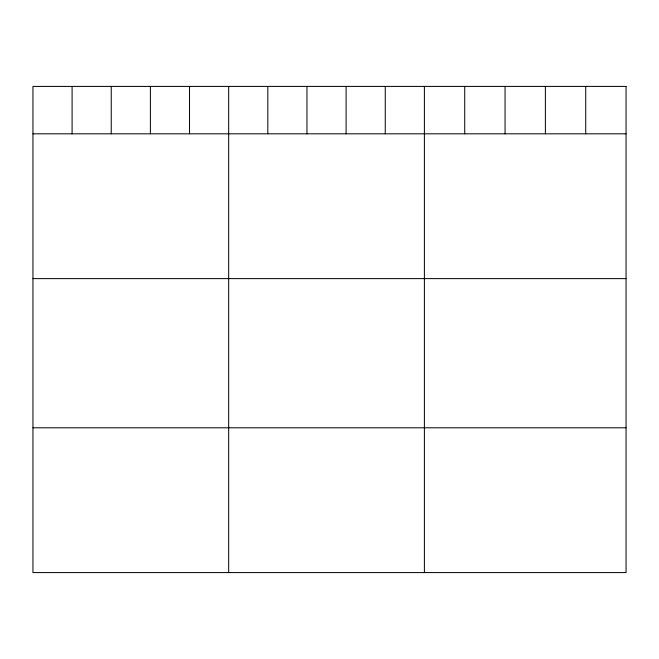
<?xml version="1.0" encoding="UTF-8"?>
<svg xmlns="http://www.w3.org/2000/svg" width="659" height="659" viewBox="0 0 659 659"><rect width="100%" height="100%" fill="white"/><g stroke="black" fill="none" stroke-linecap="round" stroke-linejoin="round"><path stroke-width="0.99" d="M32.95 133.818L626.05 133.818M32.95 278.617L626.05 278.617M32.95 427.798L626.05 427.798M585.719 86.411L585.719 133.818M545.388 86.411L545.388 133.818M505.058 86.411L505.058 133.818M464.727 86.411L464.727 133.818M424.396 86.411L424.396 572.589M385.251 86.411L385.251 133.818M346.107 86.411L346.107 133.818M306.962 86.411L306.962 133.818M267.818 86.411L267.818 133.818M228.673 86.411L228.673 572.589M189.528 86.411L189.528 133.818M150.384 86.411L150.384 133.818M111.239 86.411L111.239 133.818M72.095 86.411L72.095 133.818M626.05 86.411L32.95 86.411L32.95 572.589L626.05 572.589L626.05 86.411"/></g></svg>
